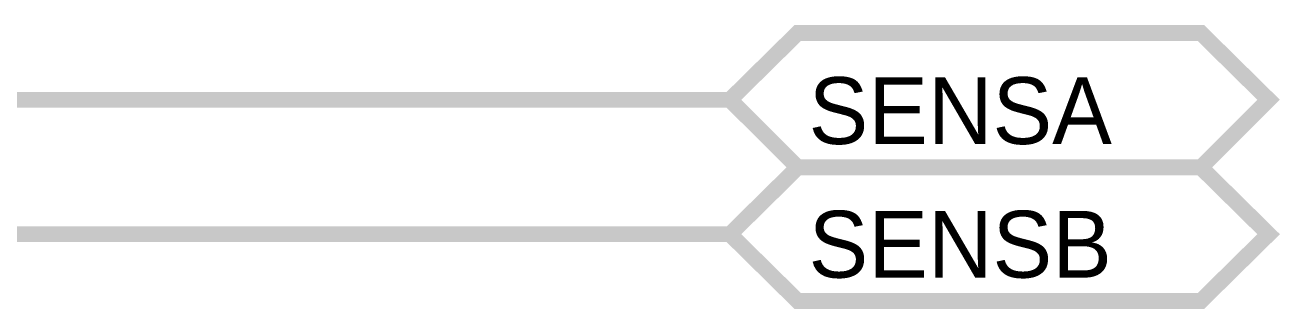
# Model space of a CAD drawing. Header units: millimetres. Extents: x 0 to 15.5, y 0 to 11.1.
# Drawn here: x 9.376 to 10.309, y 6.044 to 6.255 of the extents above; entities that cross this region are included whole.
import ezdxf

# ---------------------------------------------------------------- set-up
doc = ezdxf.new("R2010")
doc.units = ezdxf.units.MM
doc.header["$MEASUREMENT"] = 0
doc.layers.add('Sheet', color=255, linetype='Continuous')

msp = doc.modelspace()

# ---------------------------------------------------------------- linework, layer by layer
at = {"layer": 'Sheet', "const_width": 0.0118}
for points in [[(9.95052, 6.14926), (9.90015, 6.19961), (9.95052, 6.24934), (10.25022, 6.24934), (10.30059, 6.19961), (10.25022, 6.14926), (9.95052, 6.14926)], [(9.95052, 6.14926), (9.90015, 6.19961), (9.95052, 6.24934), (10.25022, 6.24934), (10.30059, 6.19961), (10.25022, 6.14926), (9.95052, 6.14926)], [(9.95052, 6.0498), (9.90015, 6.09953), (9.95052, 6.14926), (10.25022, 6.14926), (10.30059, 6.09953), (10.25022, 6.0498), (9.95052, 6.0498)], [(9.95052, 6.0498), (9.90015, 6.09953), (9.95052, 6.14926), (10.25022, 6.14926), (10.30059, 6.09953), (10.25022, 6.0498), (9.95052, 6.0498)]]:
    msp.add_lwpolyline(points, close=True, dxfattribs=at)
for points in [[(9.90015, 6.19961), (9.30012, 6.19961)], [(9.90015, 6.09953), (9.30012, 6.09953)]]:
    msp.add_lwpolyline(points, dxfattribs=at)

# ---------------------------------------------------------------- texts
at = {"layer": 'Sheet'}
for s, p in [('SENSA', (9.9586, 6.16667)), ('SENSB', (9.9586, 6.0672))]:
    msp.add_text(s, height=0.049731, dxfattribs=at).set_placement(p)

doc.saveas('drawing.dxf')
